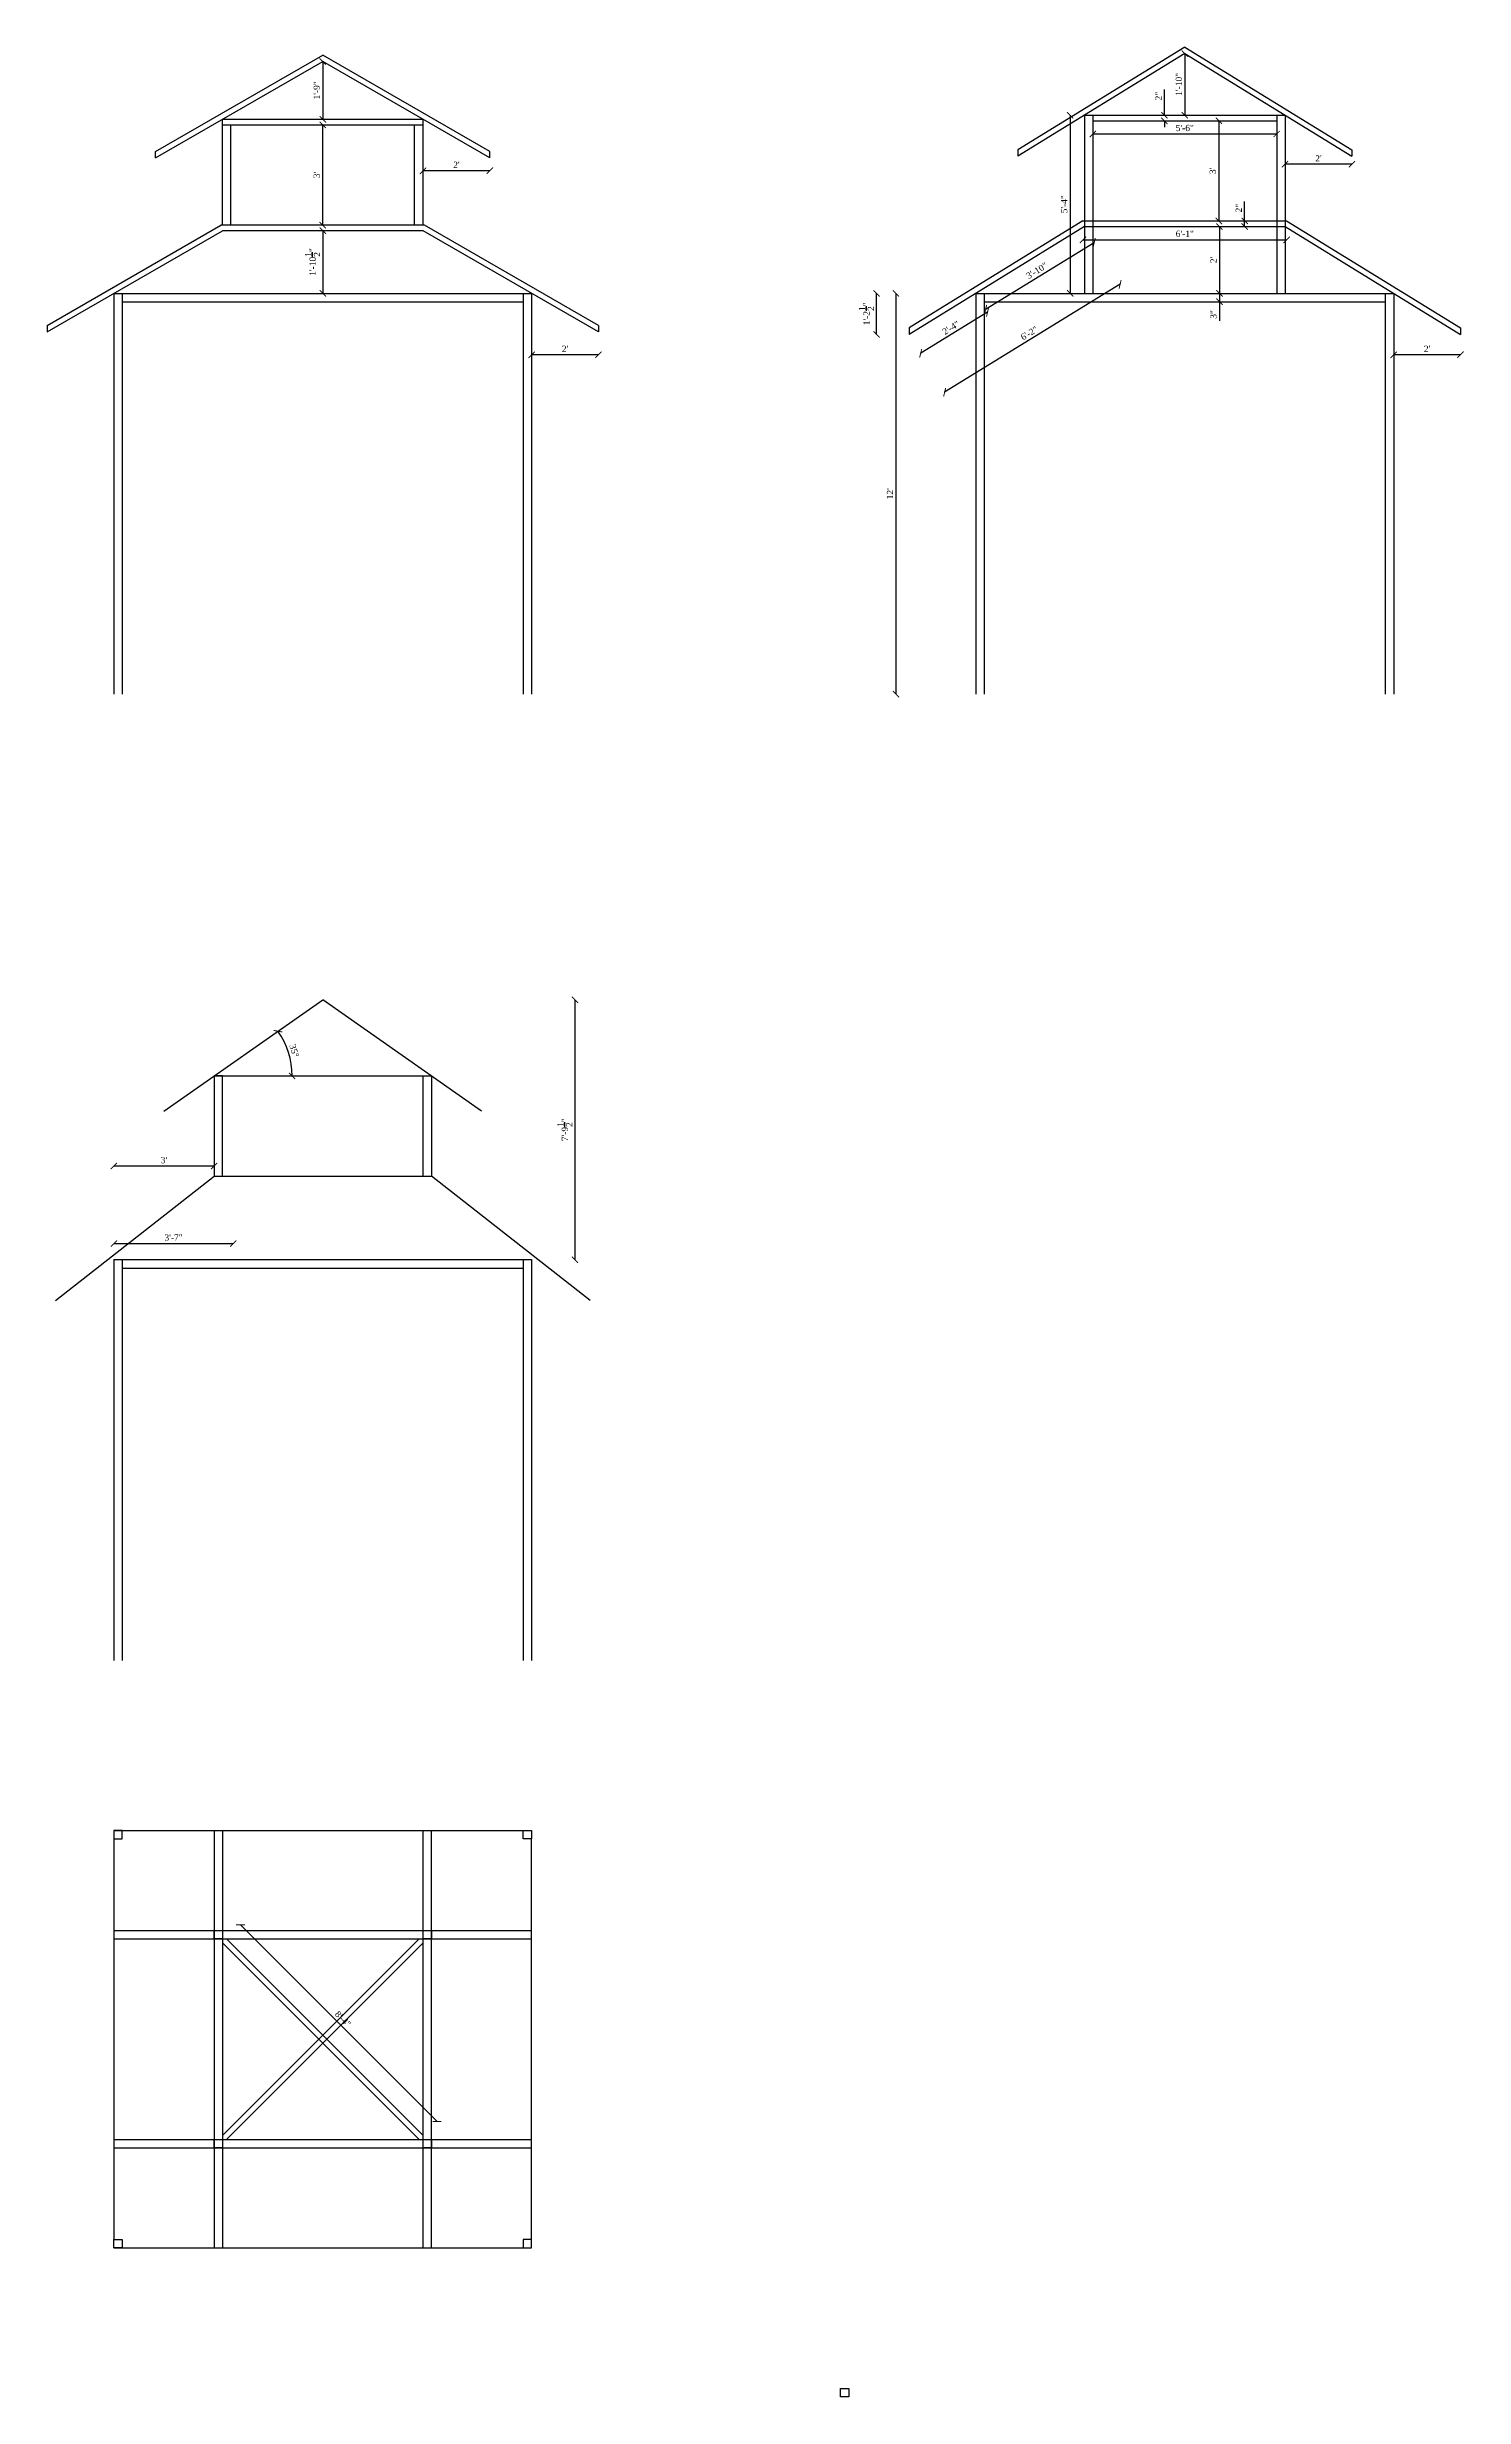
# Model space of a CAD drawing. Header units: inches. Extents: x 45643 to 70559, y -8725 to 1713.
# Drawn here: x 64431 to 64939, y -7810 to -6966 of the extents above; entities that cross this region are included whole.
import ezdxf

# ---------------------------------------------------------------- set-up
doc = ezdxf.new("R2010")
doc.units = ezdxf.units.IN
doc.header["$MEASUREMENT"] = 0
doc.layers.add('ELEVATION', color=6, linetype='Continuous', lineweight=30)
doc.styles.get("Standard").update_dxf_attribs({"font": 'times.ttf'})
doc.dimstyles.get("Standard").update_dxf_attribs({"dimtxt": 2.25, "dimasz": 2.25, "dimexe": 0.18, "dimexo": 0.0625, "dimgap": 1, "dimtad": 1, "dimdec": 1, "dimzin": 0, "dimdsep": 46, "dimlunit": 4, "dimtxsty": 'Standard', "dimblk": 'ARCHTICK', "dimcen": 0.09, "dimse1": 1, "dimse2": 1, "dimadec": 0, "dimazin": 0, "dimtfac": 1, "dimtdec": 1, "dimtofl": 0, "dimtmove": 0, "dimatfit": 3, "dimldrblk": 'ARCHTICK', "dimfxl": 1, "dimtolj": 1, "dimtzin": 0, "dimarcsym": 0})

# ---------------------------------------------------------------- blocks, each defined once
blk = doc.blocks.new('_ArchTick')
at = {"color": 0, "linetype": 'ByBlock', "const_width": 0.15}
blk.add_lwpolyline([(-0.5, -0.5), (0.5, 0.5)], dxfattribs=at)
blk = doc.blocks.new('*D1354')
at = {"layer": 'Defpoints', "color": 0, "transparency": 16777216}
for p in [(64529.65, -7307.88), (64490.65, -7335.19), (64518.06, -7329.53), (64568.65, -7335.19), (64472.65, -7347.79)]:
    blk.add_point(p, dxfattribs=at)
at = {"layer": 'ELEVATION', "color": 0, "lineweight": -2, "transparency": 16777216}
blk.add_arc((64490.65, -7335.19), 27.99, 360, 35, dxfattribs=at)
at = {"layer": 'ELEVATION', "color": 0, "lineweight": -2, "transparency": 16777216, "xscale": 2.25, "yscale": 2.25, "zscale": 2.25}
for p, rotation in [((64513.58, -7319.13), 125.0000000000028), ((64518.64, -7335.19), 269.9999999999996)]:
    blk.add_blockref('_ArchTick', p, dxfattribs=dict(at, rotation=rotation))
at = {"layer": 'ELEVATION', "color": 0, "transparency": 16777216, "insert": (64519.39, -7326.13), "char_height": 2.25, "attachment_point": 5, "rotation": 287.5}
blk.add_mtext('\\A1;35°', dxfattribs=at)
blk = doc.blocks.new('*D1355')
at = {"layer": 'Defpoints', "color": 0, "transparency": 16777216}
for p in [(64497.49, -7395.4), (64454.65, -7401.19), (64497.49, -7401.19)]:
    blk.add_point(p, dxfattribs=at)
at = {"layer": 'ELEVATION', "color": 0, "lineweight": -2, "transparency": 16777216}
blk.add_line((64454.65, -7395.4), (64497.49, -7395.4), dxfattribs=at)
at = {"layer": 'ELEVATION', "color": 0, "lineweight": -2, "transparency": 16777216, "xscale": 2.25, "yscale": 2.25, "zscale": 2.25, "rotation": 180}
blk.add_blockref('_ArchTick', (64454.65, -7395.4), dxfattribs=at)
at = {"layer": 'ELEVATION', "color": 0, "lineweight": -2, "transparency": 16777216, "xscale": 2.25, "yscale": 2.25, "zscale": 2.25}
blk.add_blockref('_ArchTick', (64497.49, -7395.4), dxfattribs=at)
at = {"layer": 'ELEVATION', "color": 0, "transparency": 16777216, "insert": (64476.07, -7393.25), "char_height": 2.25, "attachment_point": 5}
blk.add_mtext('\\A1;3\'-7"', dxfattribs=at)
blk = doc.blocks.new('*D1356')
at = {"layer": 'Defpoints', "color": 0, "transparency": 16777216}
for p in [(64454.65, -7367.57), (64490.65, -7371.19), (64454.65, -7401.19)]:
    blk.add_point(p, dxfattribs=at)
at = {"layer": 'ELEVATION', "color": 0, "lineweight": -2, "transparency": 16777216}
blk.add_line((64490.65, -7367.57), (64454.65, -7367.57), dxfattribs=at)
at = {"layer": 'ELEVATION', "color": 0, "lineweight": -2, "transparency": 16777216, "xscale": 2.25, "yscale": 2.25, "zscale": 2.25, "rotation": 180}
blk.add_blockref('_ArchTick', (64454.65, -7367.57), dxfattribs=at)
at = {"layer": 'ELEVATION', "color": 0, "lineweight": -2, "transparency": 16777216, "xscale": 2.25, "yscale": 2.25, "zscale": 2.25}
blk.add_blockref('_ArchTick', (64490.65, -7367.57), dxfattribs=at)
at = {"layer": 'ELEVATION', "color": 0, "transparency": 16777216, "insert": (64472.65, -7365.43), "char_height": 2.25, "attachment_point": 5}
blk.add_mtext("\\A1;3'", dxfattribs=at)
blk = doc.blocks.new('*D1357')
at = {"layer": 'Defpoints', "color": 0, "transparency": 16777216}
for p in [(64529.65, -7307.88), (64529.65, -7401.19), (64620.21, -7401.19)]:
    blk.add_point(p, dxfattribs=at)
at = {"layer": 'ELEVATION', "color": 0, "lineweight": -2, "transparency": 16777216}
blk.add_line((64620.21, -7307.88), (64620.21, -7401.19), dxfattribs=at)
at = {"layer": 'ELEVATION', "color": 0, "lineweight": -2, "transparency": 16777216, "xscale": 2.25, "yscale": 2.25, "zscale": 2.25}
for p, rotation in [((64620.21, -7307.88), 90), ((64620.21, -7401.19), 270)]:
    blk.add_blockref('_ArchTick', p, dxfattribs=dict(at, rotation=rotation))
at = {"layer": 'ELEVATION', "color": 0, "transparency": 16777216, "insert": (64616.57, -7354.53), "char_height": 2.25, "attachment_point": 5, "rotation": 90}
blk.add_mtext('\\A1;7\'-9{\\H1x;\\S1/2;}"', dxfattribs=at)
blk = doc.blocks.new('*D1358')
at = {"layer": 'Defpoints', "color": 0, "transparency": 16777216}
for p in [(64604.65, -7067.9), (64628.65, -7067.9), (64604.65, -7076.11)]:
    blk.add_point(p, dxfattribs=at)
at = {"layer": 'ELEVATION', "color": 0, "lineweight": -2, "transparency": 16777216}
blk.add_line((64628.65, -7076.11), (64604.65, -7076.11), dxfattribs=at)
at = {"layer": 'ELEVATION', "color": 0, "lineweight": -2, "transparency": 16777216, "xscale": 2.25, "yscale": 2.25, "zscale": 2.25, "rotation": 180}
blk.add_blockref('_ArchTick', (64604.65, -7076.11), dxfattribs=at)
at = {"layer": 'ELEVATION', "color": 0, "lineweight": -2, "transparency": 16777216, "xscale": 2.25, "yscale": 2.25, "zscale": 2.25}
blk.add_blockref('_ArchTick', (64628.65, -7076.11), dxfattribs=at)
at = {"layer": 'ELEVATION', "color": 0, "transparency": 16777216, "insert": (64616.65, -7073.98), "char_height": 2.25, "attachment_point": 5}
blk.add_mtext("\\A1;2'", dxfattribs=at)
blk = doc.blocks.new('*D1359')
at = {"layer": 'Defpoints', "color": 0, "transparency": 16777216}
for p in [(64565.65, -7005.39), (64589.65, -7005.39), (64565.65, -7010.01)]:
    blk.add_point(p, dxfattribs=at)
at = {"layer": 'ELEVATION', "color": 0, "lineweight": -2, "transparency": 16777216}
blk.add_line((64589.65, -7010.01), (64565.65, -7010.01), dxfattribs=at)
at = {"layer": 'ELEVATION', "color": 0, "lineweight": -2, "transparency": 16777216, "xscale": 2.25, "yscale": 2.25, "zscale": 2.25, "rotation": 180}
blk.add_blockref('_ArchTick', (64565.65, -7010.01), dxfattribs=at)
at = {"layer": 'ELEVATION', "color": 0, "lineweight": -2, "transparency": 16777216, "xscale": 2.25, "yscale": 2.25, "zscale": 2.25}
blk.add_blockref('_ArchTick', (64589.65, -7010.01), dxfattribs=at)
at = {"layer": 'ELEVATION', "color": 0, "transparency": 16777216, "insert": (64577.65, -7007.88), "char_height": 2.25, "attachment_point": 5}
blk.add_mtext("\\A1;2'", dxfattribs=at)
blk = doc.blocks.new('*D1360')
at = {"layer": 'Defpoints', "color": 0, "transparency": 16777216}
for p in [(64529.65, -6993.53), (64562.65, -6993.53), (64562.65, -7029.53)]:
    blk.add_point(p, dxfattribs=at)
at = {"layer": 'ELEVATION', "color": 0, "lineweight": -2, "transparency": 16777216}
blk.add_line((64529.65, -7029.53), (64529.65, -6993.53), dxfattribs=at)
at = {"layer": 'ELEVATION', "color": 0, "lineweight": -2, "transparency": 16777216, "xscale": 2.25, "yscale": 2.25, "zscale": 2.25}
for p, rotation in [((64529.65, -6993.53), 90), ((64529.65, -7029.53), 270)]:
    blk.add_blockref('_ArchTick', p, dxfattribs=dict(at, rotation=rotation))
at = {"layer": 'ELEVATION', "color": 0, "transparency": 16777216, "insert": (64527.5, -7011.53), "char_height": 2.25, "attachment_point": 5, "rotation": 90}
blk.add_mtext("\\A1;3'", dxfattribs=at)
blk = doc.blocks.new('*D1361')
at = {"layer": 'Defpoints', "color": 0, "transparency": 16777216}
for p in [(64529.65, -6970.75), (64529.65, -6991.53), (64529.65, -6991.53)]:
    blk.add_point(p, dxfattribs=at)
at = {"layer": 'ELEVATION', "color": 0, "lineweight": -2, "transparency": 16777216}
blk.add_line((64529.65, -6970.75), (64529.65, -6991.53), dxfattribs=at)
at = {"layer": 'ELEVATION', "color": 0, "lineweight": -2, "transparency": 16777216, "xscale": 2.25, "yscale": 2.25, "zscale": 2.25}
for p, rotation in [((64529.65, -6970.75), 90), ((64529.65, -6991.53), 270)]:
    blk.add_blockref('_ArchTick', p, dxfattribs=dict(at, rotation=rotation))
at = {"layer": 'ELEVATION', "color": 0, "transparency": 16777216, "insert": (64527.5, -6981.14), "char_height": 2.25, "attachment_point": 5, "rotation": 90}
blk.add_mtext('\\A1;1\'-9"', dxfattribs=at)
blk = doc.blocks.new('*D1362')
at = {"layer": 'Defpoints', "color": 0, "transparency": 16777216}
for p in [(64565.65, -7031.53), (64529.65, -7054.05), (64565.65, -7054.05)]:
    blk.add_point(p, dxfattribs=at)
at = {"layer": 'ELEVATION', "color": 0, "lineweight": -2, "transparency": 16777216}
blk.add_line((64529.65, -7031.53), (64529.65, -7054.05), dxfattribs=at)
at = {"layer": 'ELEVATION', "color": 0, "lineweight": -2, "transparency": 16777216, "xscale": 2.25, "yscale": 2.25, "zscale": 2.25}
for p, rotation in [((64529.65, -7031.53), 90), ((64529.65, -7054.05), 270)]:
    blk.add_blockref('_ArchTick', p, dxfattribs=dict(at, rotation=rotation))
at = {"layer": 'ELEVATION', "color": 0, "transparency": 16777216, "insert": (64526.01, -7042.79), "char_height": 2.25, "attachment_point": 5, "rotation": 90}
blk.add_mtext('\\A1;1\'-10{\\H1x;\\S1/2;}"', dxfattribs=at)
blk = doc.blocks.new('*D1363')
at = {"layer": 'Defpoints', "color": 0, "transparency": 16777216}
for p in [(64914.17, -7067.9), (64938.17, -7067.9), (64914.17, -7076.11)]:
    blk.add_point(p, dxfattribs=at)
at = {"layer": 'ELEVATION', "color": 0, "lineweight": -2, "transparency": 16777216}
blk.add_line((64938.17, -7076.11), (64914.17, -7076.11), dxfattribs=at)
at = {"layer": 'ELEVATION', "color": 0, "lineweight": -2, "transparency": 16777216, "xscale": 2.25, "yscale": 2.25, "zscale": 2.25, "rotation": 180}
blk.add_blockref('_ArchTick', (64914.17, -7076.11), dxfattribs=at)
at = {"layer": 'ELEVATION', "color": 0, "lineweight": -2, "transparency": 16777216, "xscale": 2.25, "yscale": 2.25, "zscale": 2.25}
blk.add_blockref('_ArchTick', (64938.17, -7076.11), dxfattribs=at)
at = {"layer": 'ELEVATION', "color": 0, "transparency": 16777216, "insert": (64926.17, -7073.98), "char_height": 2.25, "attachment_point": 5}
blk.add_mtext("\\A1;2'", dxfattribs=at)
blk = doc.blocks.new('*D1364')
at = {"layer": 'Defpoints', "color": 0, "transparency": 16777216}
for p in [(64839.17, -6992.05), (64839.17, -7028.05), (64851.39, -7028.05)]:
    blk.add_point(p, dxfattribs=at)
at = {"layer": 'ELEVATION', "color": 0, "lineweight": -2, "transparency": 16777216}
blk.add_line((64851.39, -6992.05), (64851.39, -7028.05), dxfattribs=at)
at = {"layer": 'ELEVATION', "color": 0, "lineweight": -2, "transparency": 16777216, "xscale": 2.25, "yscale": 2.25, "zscale": 2.25}
for p, rotation in [((64851.39, -6992.05), 90), ((64851.39, -7028.05), 270)]:
    blk.add_blockref('_ArchTick', p, dxfattribs=dict(at, rotation=rotation))
at = {"layer": 'ELEVATION', "color": 0, "transparency": 16777216, "insert": (64849.24, -7010.05), "char_height": 2.25, "attachment_point": 5, "rotation": 90}
blk.add_mtext("\\A1;3'", dxfattribs=at)
blk = doc.blocks.new('*D1365')
at = {"layer": 'Defpoints', "color": 0, "transparency": 16777216}
for p in [(64839.17, -6967.89), (64839.17, -6990.05), (64839.17, -6990.05)]:
    blk.add_point(p, dxfattribs=at)
at = {"layer": 'ELEVATION', "color": 0, "lineweight": -2, "transparency": 16777216}
blk.add_line((64839.17, -6967.89), (64839.17, -6990.05), dxfattribs=at)
at = {"layer": 'ELEVATION', "color": 0, "lineweight": -2, "transparency": 16777216, "xscale": 2.25, "yscale": 2.25, "zscale": 2.25}
for p, rotation in [((64839.17, -6967.89), 90), ((64839.17, -6990.05), 270)]:
    blk.add_blockref('_ArchTick', p, dxfattribs=dict(at, rotation=rotation))
at = {"layer": 'ELEVATION', "color": 0, "transparency": 16777216, "insert": (64837.03, -6978.97), "char_height": 2.25, "attachment_point": 5, "rotation": 90}
blk.add_mtext('\\A1;1\'-10"', dxfattribs=at)
blk = doc.blocks.new('*D1366')
at = {"layer": 'Defpoints', "color": 0, "transparency": 16777216}
for p in [(64875.17, -7030.05), (64851.62, -7054.05), (64875.17, -7054.05)]:
    blk.add_point(p, dxfattribs=at)
at = {"layer": 'ELEVATION', "color": 0, "lineweight": -2, "transparency": 16777216}
blk.add_line((64851.62, -7030.05), (64851.62, -7054.05), dxfattribs=at)
at = {"layer": 'ELEVATION', "color": 0, "lineweight": -2, "transparency": 16777216, "xscale": 2.25, "yscale": 2.25, "zscale": 2.25}
for p, rotation in [((64851.62, -7030.05), 90), ((64851.62, -7054.05), 270)]:
    blk.add_blockref('_ArchTick', p, dxfattribs=dict(at, rotation=rotation))
at = {"layer": 'ELEVATION', "color": 0, "transparency": 16777216, "insert": (64849.5, -7042.05), "char_height": 2.25, "attachment_point": 5, "rotation": 90}
blk.add_mtext("\\A1;2'", dxfattribs=at)
blk = doc.blocks.new('*D1367')
at = {"layer": 'Defpoints', "color": 0, "transparency": 16777216}
for p in [(64860.67, -7028.05), (64875.17, -7028.05), (64875.17, -7030.05)]:
    blk.add_point(p, dxfattribs=at)
at = {"layer": 'ELEVATION', "color": 0, "lineweight": -2, "transparency": 16777216}
for p, q in [((64860.67, -7028.05), (64860.67, -7021.07)), ((64860.67, -7030.05), (64860.67, -7028.05))]:
    blk.add_line(p, q, dxfattribs=at)
at = {"layer": 'ELEVATION', "color": 0, "lineweight": -2, "transparency": 16777216, "xscale": 2.25, "yscale": 2.25, "zscale": 2.25}
for p, rotation in [((64860.67, -7028.05), 90), ((64860.67, -7030.05), 270)]:
    blk.add_blockref('_ArchTick', p, dxfattribs=dict(at, rotation=rotation))
at = {"layer": 'ELEVATION', "color": 0, "transparency": 16777216, "insert": (64858.54, -7023.43), "char_height": 2.25, "attachment_point": 5, "rotation": 90}
blk.add_mtext('\\A1;2"', dxfattribs=at)
blk = doc.blocks.new('*D1368')
at = {"layer": 'Defpoints', "color": 0, "transparency": 16777216}
for p in [(64831.86, -6990.05), (64839.17, -6990.05), (64839.17, -6992.05)]:
    blk.add_point(p, dxfattribs=at)
at = {"layer": 'ELEVATION', "color": 0, "lineweight": -2, "transparency": 16777216}
for p, q in [((64831.86, -6990.05), (64831.86, -6980.82)), ((64831.86, -6992.05), (64831.86, -6994.3))]:
    blk.add_line(p, q, dxfattribs=at)
at = {"layer": 'ELEVATION', "color": 0, "lineweight": -2, "transparency": 16777216, "xscale": 2.25, "yscale": 2.25, "zscale": 2.25}
for p, rotation in [((64831.86, -6990.05), 270), ((64831.86, -6992.05), 90)]:
    blk.add_blockref('_ArchTick', p, dxfattribs=dict(at, rotation=rotation))
at = {"layer": 'ELEVATION', "color": 0, "transparency": 16777216, "insert": (64829.73, -6983.18), "char_height": 2.25, "attachment_point": 5, "rotation": 90}
blk.add_mtext('\\A1;2"', dxfattribs=at)
blk = doc.blocks.new('*D1369')
at = {"layer": 'Defpoints', "color": 0, "transparency": 16777216}
for p in [(64764.17, -7054.05), (64735.45, -7198.05), (64764.17, -7198.05)]:
    blk.add_point(p, dxfattribs=at)
at = {"layer": 'ELEVATION', "color": 0, "lineweight": -2, "transparency": 16777216}
blk.add_line((64735.45, -7054.05), (64735.45, -7198.05), dxfattribs=at)
at = {"layer": 'ELEVATION', "color": 0, "lineweight": -2, "transparency": 16777216, "xscale": 2.25, "yscale": 2.25, "zscale": 2.25}
for p, rotation in [((64735.45, -7054.05), 90), ((64735.45, -7198.05), 270)]:
    blk.add_blockref('_ArchTick', p, dxfattribs=dict(at, rotation=rotation))
at = {"layer": 'ELEVATION', "color": 0, "transparency": 16777216, "insert": (64733.32, -7126.05), "char_height": 2.25, "attachment_point": 5, "rotation": 90}
blk.add_mtext("\\A1;12'", dxfattribs=at)
blk = doc.blocks.new('*D1370')
at = {"layer": 'Defpoints', "color": 0, "transparency": 16777216}
for p in [(64802.61, -7028.05), (64875.74, -7028.05), (64875.74, -7034.8)]:
    blk.add_point(p, dxfattribs=at)
at = {"layer": 'ELEVATION', "color": 0, "lineweight": -2, "transparency": 16777216}
blk.add_line((64802.61, -7034.8), (64875.74, -7034.8), dxfattribs=at)
at = {"layer": 'ELEVATION', "color": 0, "lineweight": -2, "transparency": 16777216, "xscale": 2.25, "yscale": 2.25, "zscale": 2.25, "rotation": 180}
blk.add_blockref('_ArchTick', (64802.61, -7034.8), dxfattribs=at)
at = {"layer": 'ELEVATION', "color": 0, "lineweight": -2, "transparency": 16777216, "xscale": 2.25, "yscale": 2.25, "zscale": 2.25}
blk.add_blockref('_ArchTick', (64875.74, -7034.8), dxfattribs=at)
at = {"layer": 'ELEVATION', "color": 0, "transparency": 16777216, "insert": (64839.17, -7032.66), "char_height": 2.25, "attachment_point": 5}
blk.add_mtext('\\A1;6\'-1"', dxfattribs=at)
blk = doc.blocks.new('*D1371')
at = {"layer": 'Defpoints', "color": 0, "transparency": 16777216}
for p in [(64803.17, -6990.05), (64797.99, -7054.05), (64803.17, -7054.05)]:
    blk.add_point(p, dxfattribs=at)
at = {"layer": 'ELEVATION', "color": 0, "lineweight": -2, "transparency": 16777216}
blk.add_line((64797.99, -6990.05), (64797.99, -7054.05), dxfattribs=at)
at = {"layer": 'ELEVATION', "color": 0, "lineweight": -2, "transparency": 16777216, "xscale": 2.25, "yscale": 2.25, "zscale": 2.25}
for p, rotation in [((64797.99, -6990.05), 90), ((64797.99, -7054.05), 270)]:
    blk.add_blockref('_ArchTick', p, dxfattribs=dict(at, rotation=rotation))
at = {"layer": 'ELEVATION', "color": 0, "transparency": 16777216, "insert": (64795.85, -7022.05), "char_height": 2.25, "attachment_point": 5, "rotation": 90}
blk.add_mtext('\\A1;5\'-4"', dxfattribs=at)
blk = doc.blocks.new('*D1372')
at = {"layer": 'Defpoints', "color": 0, "transparency": 16777216}
for p in [(64875.17, -7004.82), (64899.17, -7004.82), (64875.17, -7007.66)]:
    blk.add_point(p, dxfattribs=at)
at = {"layer": 'ELEVATION', "color": 0, "lineweight": -2, "transparency": 16777216}
blk.add_line((64899.17, -7007.66), (64875.17, -7007.66), dxfattribs=at)
at = {"layer": 'ELEVATION', "color": 0, "lineweight": -2, "transparency": 16777216, "xscale": 2.25, "yscale": 2.25, "zscale": 2.25, "rotation": 180}
blk.add_blockref('_ArchTick', (64875.17, -7007.66), dxfattribs=at)
at = {"layer": 'ELEVATION', "color": 0, "lineweight": -2, "transparency": 16777216, "xscale": 2.25, "yscale": 2.25, "zscale": 2.25}
blk.add_blockref('_ArchTick', (64899.17, -7007.66), dxfattribs=at)
at = {"layer": 'ELEVATION', "color": 0, "transparency": 16777216, "insert": (64887.17, -7005.53), "char_height": 2.25, "attachment_point": 5}
blk.add_mtext("\\A1;2'", dxfattribs=at)
blk = doc.blocks.new('*D1373')
at = {"layer": 'Defpoints', "color": 0, "transparency": 16777216}
for p in [(64806.17, -7054.05), (64806.17, -7057.05), (64851.62, -7057.05)]:
    blk.add_point(p, dxfattribs=at)
at = {"layer": 'ELEVATION', "color": 0, "lineweight": -2, "transparency": 16777216}
for p, q in [((64851.62, -7054.05), (64851.62, -7057.05)), ((64851.62, -7057.05), (64851.62, -7063.96))]:
    blk.add_line(p, q, dxfattribs=at)
at = {"layer": 'ELEVATION', "color": 0, "lineweight": -2, "transparency": 16777216, "xscale": 2.25, "yscale": 2.25, "zscale": 2.25}
for p, rotation in [((64851.62, -7054.05), 90), ((64851.62, -7057.05), 270)]:
    blk.add_blockref('_ArchTick', p, dxfattribs=dict(at, rotation=rotation))
at = {"layer": 'ELEVATION', "color": 0, "transparency": 16777216, "insert": (64849.48, -7061.63), "char_height": 2.25, "attachment_point": 5, "rotation": 90}
blk.add_mtext('\\A1;3"', dxfattribs=at)
blk = doc.blocks.new('*D1374')
at = {"layer": 'Defpoints', "color": 0, "transparency": 16777216}
for p in [(64806.17, -6992.05), (64872.17, -6992.05), (64872.17, -6996.79)]:
    blk.add_point(p, dxfattribs=at)
at = {"layer": 'ELEVATION', "color": 0, "lineweight": -2, "transparency": 16777216}
blk.add_line((64806.17, -6996.79), (64872.17, -6996.79), dxfattribs=at)
at = {"layer": 'ELEVATION', "color": 0, "lineweight": -2, "transparency": 16777216, "xscale": 2.25, "yscale": 2.25, "zscale": 2.25, "rotation": 180}
blk.add_blockref('_ArchTick', (64806.17, -6996.79), dxfattribs=at)
at = {"layer": 'ELEVATION', "color": 0, "lineweight": -2, "transparency": 16777216, "xscale": 2.25, "yscale": 2.25, "zscale": 2.25}
blk.add_blockref('_ArchTick', (64872.17, -6996.79), dxfattribs=at)
at = {"layer": 'ELEVATION', "color": 0, "transparency": 16777216, "insert": (64839.17, -6994.65), "char_height": 2.25, "attachment_point": 5}
blk.add_mtext('\\A1;5\'-6"', dxfattribs=at)
blk = doc.blocks.new('*D1375')
at = {"layer": 'Defpoints', "color": 0, "transparency": 16777216}
for p in [(64500.09, -7640.19), (64495.06, -7645.22), (64565.65, -7715.81)]:
    blk.add_point(p, dxfattribs=at)
at = {"layer": 'ELEVATION', "color": 0, "lineweight": -2, "transparency": 16777216}
blk.add_line((64570.68, -7710.78), (64500.09, -7640.19), dxfattribs=at)
at = {"layer": 'ELEVATION', "color": 0, "lineweight": -2, "transparency": 16777216, "xscale": 2.25, "yscale": 2.25, "zscale": 2.25}
for p, rotation in [((64500.09, -7640.19), 135.0000000000008), ((64570.68, -7710.78), 315.0000000000008)]:
    blk.add_blockref('_ArchTick', p, dxfattribs=dict(at, rotation=rotation))
at = {"layer": 'ELEVATION', "color": 0, "transparency": 16777216, "insert": (64536.9, -7673.97), "char_height": 2.25, "attachment_point": 5, "rotation": 315}
blk.add_mtext('\\A1;8\'-4"', dxfattribs=at)
blk = doc.blocks.new('*D1376')
at = {"layer": 'Defpoints', "color": 0, "transparency": 16777216}
for p in [(64803.17, -7030.05), (64806.67, -7035.73), (64764.17, -7054.05)]:
    blk.add_point(p, dxfattribs=at)
at = {"layer": 'ELEVATION', "color": 0, "lineweight": -2, "transparency": 16777216}
blk.add_line((64767.67, -7059.73), (64806.67, -7035.73), dxfattribs=at)
at = {"layer": 'ELEVATION', "color": 0, "lineweight": -2, "transparency": 16777216, "xscale": 2.25, "yscale": 2.25, "zscale": 2.25}
for p, rotation in [((64806.67, -7035.73), 31.60750224623832), ((64767.67, -7059.73), 211.6075022462383)]:
    blk.add_blockref('_ArchTick', p, dxfattribs=dict(at, rotation=rotation))
at = {"layer": 'ELEVATION', "color": 0, "transparency": 16777216, "insert": (64786.04, -7045.9), "char_height": 2.25, "attachment_point": 5, "rotation": 31.6075}
blk.add_mtext('\\A1;3\'-10"', dxfattribs=at)
blk = doc.blocks.new('*D1377')
at = {"layer": 'Defpoints', "color": 0, "transparency": 16777216}
for p in [(64728.51, -7054.05), (64764.17, -7054.05), (64740.17, -7068.78)]:
    blk.add_point(p, dxfattribs=at)
at = {"layer": 'ELEVATION', "color": 0, "lineweight": -2, "transparency": 16777216}
blk.add_line((64728.51, -7068.78), (64728.51, -7054.05), dxfattribs=at)
at = {"layer": 'ELEVATION', "color": 0, "lineweight": -2, "transparency": 16777216, "xscale": 2.25, "yscale": 2.25, "zscale": 2.25}
for p, rotation in [((64728.51, -7054.05), 90), ((64728.51, -7068.78), 270)]:
    blk.add_blockref('_ArchTick', p, dxfattribs=dict(at, rotation=rotation))
at = {"layer": 'ELEVATION', "color": 0, "transparency": 16777216, "insert": (64724.89, -7061.41), "char_height": 2.25, "attachment_point": 5, "rotation": 90}
blk.add_mtext('\\A1;1\'-2{\\H1x;\\S1/2;}"', dxfattribs=at)
blk = doc.blocks.new('*D1378')
at = {"layer": 'Defpoints', "color": 0, "transparency": 16777216}
for p in [(64764.17, -7054.05), (64740.17, -7068.78), (64744.34, -7075.57)]:
    blk.add_point(p, dxfattribs=at)
at = {"layer": 'ELEVATION', "color": 0, "lineweight": -2, "transparency": 16777216}
blk.add_line((64768.34, -7060.84), (64744.34, -7075.57), dxfattribs=at)
at = {"layer": 'ELEVATION', "color": 0, "lineweight": -2, "transparency": 16777216, "xscale": 2.25, "yscale": 2.25, "zscale": 2.25}
for p, rotation in [((64768.34, -7060.84), 31.53999359177676), ((64744.34, -7075.57), 211.5399935917767)]:
    blk.add_blockref('_ArchTick', p, dxfattribs=dict(at, rotation=rotation))
at = {"layer": 'ELEVATION', "color": 0, "transparency": 16777216, "insert": (64755.23, -7066.4), "char_height": 2.25, "attachment_point": 5, "rotation": 31.53999}
blk.add_mtext('\\A1;2\'-4"', dxfattribs=at)
blk = doc.blocks.new('*D1379')
at = {"layer": 'Defpoints', "color": 0, "transparency": 16777216}
for p in [(64803.17, -7030.05), (64740.17, -7068.82), (64752.94, -7089.56)]:
    blk.add_point(p, dxfattribs=at)
at = {"layer": 'ELEVATION', "color": 0, "lineweight": -2, "transparency": 16777216}
blk.add_line((64815.94, -7050.79), (64752.94, -7089.56), dxfattribs=at)
at = {"layer": 'ELEVATION', "color": 0, "lineweight": -2, "transparency": 16777216, "xscale": 2.25, "yscale": 2.25, "zscale": 2.25}
for p, rotation in [((64815.94, -7050.79), 31.60750224623855), ((64752.94, -7089.56), 211.6075022462386)]:
    blk.add_blockref('_ArchTick', p, dxfattribs=dict(at, rotation=rotation))
at = {"layer": 'ELEVATION', "color": 0, "transparency": 16777216, "insert": (64783.31, -7068.35), "char_height": 2.25, "attachment_point": 5, "rotation": 31.6075}
blk.add_mtext('\\A1;6\'-2"', dxfattribs=at)

msp = doc.modelspace()

# ---------------------------------------------------------------- linework, layer by layer
at = {"layer": 'ELEVATION'}
for p, q in [((64469.647, -7003.077), (64529.647, -6968.436)), ((64469.647, -7005.387), (64529.647, -6970.746)), ((64589.647, -7003.077), (64529.647, -6968.436)), ((64589.647, -7005.387), (64529.647, -6970.746)), ((64839.171, -6965.545), (64779.171, -7002.468)), ((64839.171, -6967.893), (64779.171, -7004.816)), ((64839.171, -6965.545), (64899.171, -7002.468)), ((64839.171, -6967.893), (64899.171, -7004.816)), ((64803.171, -6990.047), (64803.171, -7054.047)), ((64803.171, -6990.047), (64875.171, -6990.047)), ((64806.171, -6990.047), (64806.171, -7054.047)), ((64872.171, -6990.047), (64872.171, -7054.047)), ((64875.171, -6990.047), (64875.171, -7054.047)), ((64493.647, -7029.53), (64493.647, -6991.53)), ((64493.647, -6991.53), (64565.647, -6991.53)), ((64493.647, -6993.53), (64565.647, -6993.53)), ((64496.647, -7029.53), (64496.647, -6993.53)), ((64562.647, -7029.53), (64562.647, -6993.53)), ((64565.647, -7029.53), (64565.647, -6991.53)), ((64806.171, -6992.047), (64872.171, -6992.047)), ((64469.647, -7005.387), (64469.647, -7003.077)), ((64589.647, -7005.387), (64589.647, -7003.077)), ((64779.171, -7002.468), (64779.171, -7004.816)), ((64899.171, -7002.468), (64899.171, -7004.816)), ((64430.647, -7065.594), (64493.111, -7029.53)), ((64430.647, -7067.903), (64493.647, -7031.53)), ((64566.183, -7029.53), (64493.111, -7029.53)), ((64565.647, -7031.53), (64493.647, -7031.53)), ((64628.647, -7067.903), (64565.647, -7031.53)), ((64628.647, -7065.594), (64566.183, -7029.53)), ((64802.605, -7028.047), (64740.171, -7066.468)), ((64803.171, -7030.047), (64740.171, -7068.816)), ((64802.605, -7028.047), (64875.738, -7028.047)), ((64803.171, -7030.047), (64875.171, -7030.047)), ((64875.171, -7030.047), (64938.171, -7068.816)), ((64875.738, -7028.047), (64938.171, -7066.468)), ((64454.647, -7054.047), (64604.647, -7054.047)), ((64454.647, -7054.047), (64454.647, -7198.047)), ((64457.647, -7054.047), (64457.647, -7198.047)), ((64457.647, -7057.047), (64601.647, -7057.047)), ((64601.647, -7054.047), (64601.647, -7198.047)), ((64604.647, -7054.047), (64604.647, -7198.047)), ((64764.171, -7054.047), (64914.171, -7054.047)), ((64764.171, -7054.047), (64764.171, -7198.047)), ((64767.171, -7054.047), (64767.171, -7198.047)), ((64767.171, -7057.047), (64911.171, -7057.047)), ((64911.171, -7054.047), (64911.171, -7198.047)), ((64914.171, -7054.047), (64914.171, -7198.047)), ((64430.647, -7065.594), (64430.647, -7067.903)), ((64628.647, -7065.594), (64628.647, -7067.903)), ((64740.171, -7066.468), (64740.171, -7068.777)), ((64938.171, -7066.468), (64938.171, -7068.777)), ((64472.647, -7347.793), (64529.647, -7307.881)), ((64586.647, -7347.793), (64529.647, -7307.881)), ((64493.647, -7335.189), (64490.647, -7335.189)), ((64490.647, -7335.189), (64490.647, -7371.189)), ((64490.647, -7335.189), (64568.647, -7335.189)), ((64493.647, -7371.189), (64493.647, -7335.189)), ((64565.647, -7371.189), (64565.647, -7335.189)), ((64565.647, -7335.189), (64568.647, -7335.189)), ((64568.647, -7335.189), (64568.647, -7371.189)), ((64433.647, -7415.893), (64490.647, -7371.189)), ((64490.647, -7371.189), (64568.647, -7371.189)), ((64625.647, -7415.893), (64568.647, -7371.189)), ((64454.647, -7401.189), (64604.647, -7401.189)), ((64454.647, -7401.189), (64454.647, -7545.189)), ((64457.647, -7401.189), (64457.647, -7545.189)), ((64601.647, -7401.189), (64601.647, -7545.189)), ((64604.647, -7401.189), (64604.647, -7545.189)), ((64457.647, -7404.189), (64601.647, -7404.189)), ((64454.647, -7606.221), (64604.647, -7606.221)), ((64490.647, -7606.221), (64490.647, -7756.221)), ((64493.647, -7606.221), (64493.647, -7756.221)), ((64565.647, -7756.221), (64565.647, -7606.221)), ((64568.647, -7756.221), (64568.647, -7606.221)), ((64454.647, -7609.221), (64454.647, -7753.221)), ((64604.647, -7753.221), (64604.647, -7609.221)), ((64454.647, -7642.221), (64604.647, -7642.221)), ((64454.647, -7645.221), (64604.647, -7645.221)), ((64493.647, -7715.807), (64564.233, -7645.221)), ((64564.233, -7717.221), (64493.647, -7646.635)), ((64565.647, -7715.807), (64495.061, -7645.221)), ((64495.061, -7717.221), (64565.647, -7646.635)), ((64454.647, -7717.221), (64604.647, -7717.221)), ((64454.647, -7720.221), (64604.647, -7720.221)), ((64454.647, -7756.221), (64604.647, -7756.221))]:
    msp.add_line(p, q, dxfattribs=at)
for points in [[(64454.647, -7609.221), (64457.647, -7609.221), (64457.647, -7606.221), (64454.647, -7606.221)], [(64604.647, -7609.221), (64601.647, -7609.221), (64601.647, -7606.221), (64604.647, -7606.221)], [(64490.647, -7642.221), (64493.647, -7642.221), (64493.647, -7645.221), (64490.647, -7645.221)], [(64565.647, -7642.221), (64568.647, -7642.221), (64568.647, -7645.221), (64565.647, -7645.221)], [(64490.647, -7717.221), (64493.647, -7717.221), (64493.647, -7720.221), (64490.647, -7720.221)], [(64565.647, -7717.221), (64568.647, -7717.221), (64568.647, -7720.221), (64565.647, -7720.221)], [(64454.647, -7753.221), (64457.647, -7753.221), (64457.647, -7756.221), (64454.647, -7756.221)], [(64604.647, -7753.221), (64601.647, -7753.221), (64601.647, -7756.221), (64604.647, -7756.221)], [(64715.547, -7806.776), (64718.547, -7806.776), (64718.547, -7809.776), (64715.547, -7809.776)]]:
    msp.add_lwpolyline(points, close=True, dxfattribs=at)

# ---------------------------------------------------------------- dimensions: what is measured, and where the dimension line sits
for base, p1, p2, picture, middle in [((64529.647, -6991.53), (64529.647, -6970.746), (64529.647, -6991.53), '*D1361', (64527.499, -6981.138)), ((64839.171, -6990.047), (64839.171, -6967.893), (64839.171, -6990.047), '*D1365', (64837.027, -6978.97)), ((64831.859, -6990.047), (64839.171, -6992.047), (64839.171, -6990.047), '*D1368', (64829.734, -6983.184)), ((64797.993, -7054.047), (64803.171, -6990.047), (64803.171, -7054.047), '*D1371', (64795.848, -7022.047)), ((64529.647, -6993.53), (64562.647, -7029.53), (64562.647, -6993.53), '*D1360', (64527.502, -7011.53)), ((64851.388, -7028.047), (64839.171, -6992.047), (64839.171, -7028.047), '*D1364', (64849.244, -7010.047)), ((64860.665, -7028.047), (64875.171, -7030.047), (64875.171, -7028.047), '*D1367', (64858.54, -7023.434)), ((64529.647, -7054.047), (64565.647, -7031.53), (64565.647, -7054.047), '*D1362', (64526.007, -7042.788)), ((64851.624, -7054.047), (64875.171, -7030.047), (64875.171, -7054.047), '*D1366', (64849.499, -7042.047)), ((64728.511, -7054.047), (64740.171, -7068.777), (64764.171, -7054.047), '*D1377', (64724.89, -7061.412)), ((64735.447, -7198.047), (64764.171, -7054.047), (64764.171, -7198.047), '*D1369', (64733.322, -7126.047)), ((64851.624, -7057.047), (64806.171, -7054.047), (64806.171, -7057.047), '*D1373', (64849.48, -7061.628)), ((64620.213, -7401.189), (64529.647, -7307.881), (64529.647, -7401.189), '*D1357', (64616.571, -7354.535))]:
    dim = msp.add_linear_dim(base=base, p1=p1, p2=p2, angle=90, dimstyle='Standard', dxfattribs=at)
    dim.commit()
    dim.dimension.update_dxf_attribs({"geometry": picture, "text_midpoint": middle})
for base, p1, p2, picture, middle in [((64872.171, -6996.793), (64806.171, -6992.047), (64872.171, -6992.047), '*D1374', (64839.171, -6994.649)), ((64565.647, -7010.009), (64589.647, -7005.387), (64565.647, -7005.387), '*D1359', (64577.647, -7007.884)), ((64875.171, -7007.655), (64899.171, -7004.816), (64875.171, -7004.816), '*D1372', (64887.171, -7005.53)), ((64875.738, -7034.804), (64802.605, -7028.047), (64875.738, -7028.047), '*D1370', (64839.171, -7032.66)), ((64604.647, -7076.107), (64628.647, -7067.903), (64604.647, -7067.903), '*D1358', (64616.647, -7073.982)), ((64914.171, -7076.107), (64938.171, -7067.903), (64914.171, -7067.903), '*D1363', (64926.171, -7073.982)), ((64454.647, -7367.571), (64490.647, -7371.189), (64454.647, -7401.189), '*D1356', (64472.647, -7365.426)), ((64497.491, -7395.395), (64454.647, -7401.189), (64497.491, -7401.189), '*D1355', (64476.069, -7393.248))]:
    dim = msp.add_linear_dim(base=base, p1=p1, p2=p2, dimstyle='Standard', dxfattribs=at)
    dim.commit()
    dim.dimension.update_dxf_attribs({"geometry": picture, "text_midpoint": middle})
for p1, p2, distance, picture, middle in [((64803.171, -7030.047), (64740.171, -7068.816), 24.354, '*D1379', (64783.312, -7068.347)), ((64764.171, -7054.047), (64803.171, -7030.047), -6.667, '*D1376', (64786.042, -7045.899)), ((64764.171, -7054.047), (64740.171, -7068.777), 7.972, '*D1378', (64755.23, -7066.395)), ((64565.647, -7715.807), (64495.061, -7645.221), -7.112, '*D1375', (64536.899, -7673.969))]:
    dim = msp.add_aligned_dim(p1=p1, p2=p2, distance=distance, dimstyle='Standard', dxfattribs=at)
    dim.commit()
    dim.dimension.update_dxf_attribs({"geometry": picture, "text_midpoint": middle})
dim = msp.add_angular_dim_2l(base=(64518.06, -7329.528), line1=((64472.647, -7347.793), (64529.647, -7307.881)), line2=((64490.647, -7335.189), (64568.647, -7335.189)), dimstyle='Standard', dxfattribs=at)
dim.commit()
dim.dimension.update_dxf_attribs({"geometry": '*D1354', "text_midpoint": (64519.388, -7326.127)})

doc.saveas('drawing.dxf')
